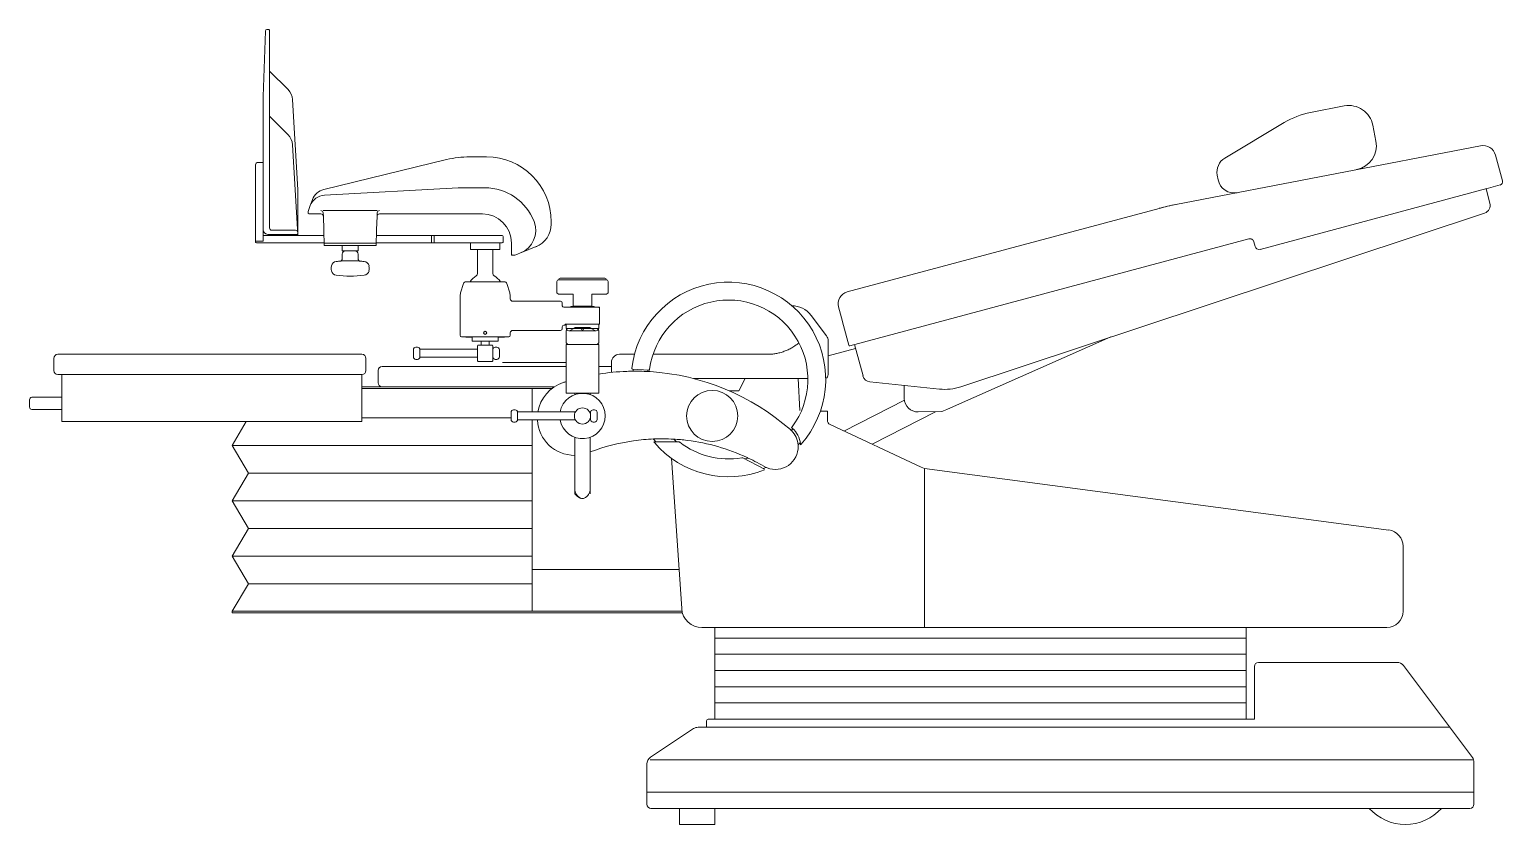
# Model space of a CAD drawing. Header units: metres. Extents: x 250.7 to 272.7, y -162.8 to -110.1.
# Drawn here: x 270.384 to 272.201, y -157.926 to -156.946 of the extents above; entities that cross this region are included whole.
import ezdxf

# ---------------------------------------------------------------- set-up
doc = ezdxf.new("R2010")
doc.units = ezdxf.units.M
doc.header["$MEASUREMENT"] = 0
doc.layers.add('A. muebles', color=152, linetype='Continuous', lineweight=15)

msp = doc.modelspace()

# ---------------------------------------------------------------- linework, layer by layer
at = {"layer": 'A. muebles'}
for p, q in [((270.6725, -157.0284), (270.6754, -156.9476)), ((270.6774, -156.9457), (270.6775, -156.9457)), ((270.6775, -156.9457), (270.6795, -156.9457)), ((270.6805, -156.9467), (270.6805, -157.0299)), ((270.7036, -157.0198), (270.6805, -156.997)), ((270.6725, -157.1202), (270.6725, -157.0284)), ((270.6805, -157.0299), (270.6805, -157.0309)), ((270.6805, -157.0309), (270.6805, -157.1784)), ((270.7155, -157.1434), (270.709, -157.0321)), ((272.0061, -157.04), (271.9645, -157.0481)), ((270.7036, -157.0756), (270.6805, -157.0527)), ((271.932, -157.0605), (271.8588, -157.1043)), ((272.045, -157.0835), (272.0412, -157.0638)), ((270.7155, -157.1992), (270.709, -157.0878)), ((271.7985, -157.1616), (272.1741, -157.0891)), ((270.6633, -157.1126), (270.6633, -157.1126)), ((270.6633, -157.1126), (270.6633, -157.1204)), ((270.6663, -157.1096), (270.6725, -157.1096)), ((270.6725, -157.1096), (270.6725, -157.1148)), ((270.6725, -157.1148), (270.6725, -157.1204)), ((270.7475, -157.1431), (270.899, -157.1062)), ((270.9274, -157.1028), (270.948, -157.1028)), ((272.1925, -157.1007), (272.1926, -157.1009)), ((272.1926, -157.1009), (272.2011, -157.1326)), ((270.6633, -157.1204), (270.6633, -157.121)), ((270.6633, -157.121), (270.6633, -157.1259)), ((270.6633, -157.1259), (270.6633, -157.1264)), ((270.6633, -157.1264), (270.6633, -157.1557)), ((270.6725, -157.1204), (270.6725, -157.121)), ((270.6725, -157.121), (270.6725, -157.1259)), ((270.6725, -157.1259), (270.6725, -157.1264)), ((270.6725, -157.1264), (270.6725, -157.1557)), ((270.6725, -157.1635), (270.6725, -157.1267)), ((271.8494, -157.1253), (271.8505, -157.1312)), ((270.7155, -157.1934), (270.7155, -157.1434)), ((270.913, -157.141), (270.7483, -157.1501)), ((270.913, -157.141), (270.9461, -157.141)), ((271.9022, -157.2169), (272.1819, -157.1419)), ((272.1809, -157.1422), (272.1857, -157.16)), ((272.1819, -157.1419), (272.1838, -157.1414)), ((272.1983, -157.1375), (272.1838, -157.1414)), ((270.6633, -157.1557), (270.6633, -157.1606)), ((270.6633, -157.1606), (270.6633, -157.1694)), ((270.6633, -157.1694), (270.6633, -157.1743)), ((270.6725, -157.161), (270.6725, -157.1549)), ((270.6725, -157.1557), (270.6725, -157.1606)), ((270.6725, -157.1606), (270.6725, -157.1694)), ((270.6725, -157.1614), (270.6725, -157.161)), ((270.6725, -157.1924), (270.6725, -157.1635)), ((270.6725, -157.1751), (270.6725, -157.1686)), ((270.6725, -157.1694), (270.6725, -157.1743)), ((270.7307, -157.1629), (270.728, -157.1701)), ((270.728, -157.1721), (270.728, -157.1701)), ((270.733, -157.1568), (270.7307, -157.1629)), ((270.7335, -157.1555), (270.733, -157.1568)), ((270.8134, -157.169), (270.7466, -157.169)), ((271.393, -157.2695), (271.7777, -157.1664)), ((271.7777, -157.1664), (271.7881, -157.1636)), ((271.7777, -157.1664), (271.7881, -157.1636)), ((271.7777, -157.1664), (271.7881, -157.1636)), ((271.7881, -157.1636), (271.7985, -157.1616)), ((271.7881, -157.1636), (271.7985, -157.1616)), ((271.7881, -157.1636), (271.7985, -157.1616)), ((270.6633, -157.1743), (270.6633, -157.1798)), ((270.6633, -157.1798), (270.6633, -157.1999)), ((270.6725, -157.1743), (270.6725, -157.182)), ((270.6725, -157.182), (270.6725, -157.1999)), ((270.6805, -157.1794), (270.6805, -157.1784)), ((270.6805, -157.1904), (270.6805, -157.1794)), ((270.7439, -157.1731), (270.729, -157.1731)), ((270.7469, -157.176), (270.7467, -157.1719)), ((270.7475, -157.1928), (270.7469, -157.176)), ((270.8126, -157.1928), (270.8132, -157.176)), ((270.8132, -157.176), (270.8133, -157.1719)), ((270.943, -157.1731), (270.8162, -157.1731)), ((270.8423, -157.1731), (270.8275, -157.1731)), ((271.028, -157.1858), (271.028, -157.1828)), ((272.1791, -157.1721), (271.8405, -157.2844)), ((270.6633, -157.1999), (270.6633, -157.2069)), ((270.6633, -157.2069), (270.6725, -157.2069)), ((270.6633, -157.2069), (270.6633, -157.2079)), ((270.6725, -157.1999), (270.6725, -157.2069)), ((270.7477, -157.1999), (270.6725, -157.1999)), ((270.6785, -157.1984), (270.6805, -157.1984)), ((270.6805, -157.1984), (270.7145, -157.1984)), ((270.6835, -157.1934), (270.7125, -157.1934)), ((270.7155, -157.1964), (270.7155, -157.1934)), ((270.7155, -157.1974), (270.7155, -157.1964)), ((270.7475, -157.1928), (270.7477, -157.1999)), ((270.7479, -157.2057), (270.7477, -157.1999)), ((270.748, -157.2076), (270.7479, -157.2057)), ((270.8121, -157.2057), (270.8123, -157.1999)), ((270.8121, -157.2076), (270.8121, -157.2057)), ((270.8123, -157.1999), (270.8125, -157.1962)), ((270.8123, -157.1999), (270.9178, -157.1999)), ((270.8125, -157.1943), (270.8126, -157.1928)), ((270.8125, -157.1962), (270.8125, -157.1943)), ((270.8125, -157.1962), (270.8125, -157.1947)), ((270.8802, -157.1999), (270.8802, -157.2089)), ((270.8835, -157.1999), (270.8835, -157.2089)), ((270.9465, -157.1999), (270.8835, -157.1999)), ((270.9505, -157.1999), (270.9465, -157.1999)), ((270.96, -157.1999), (270.9505, -157.1999)), ((270.9675, -157.1999), (270.96, -157.1999)), ((270.9685, -157.2079), (270.9685, -157.2009)), ((271.8884, -157.204), (271.3963, -157.3359)), ((270.6643, -157.2089), (270.674, -157.2089)), ((270.674, -157.2089), (270.748, -157.2089)), ((270.748, -157.2092), (270.748, -157.2073)), ((270.748, -157.2092), (270.748, -157.2117)), ((270.7523, -157.2092), (270.748, -157.2092)), ((270.7485, -157.2122), (270.75, -157.2122)), ((270.75, -157.2122), (270.76, -157.2122)), ((270.7523, -157.2092), (270.7578, -157.2092)), ((270.7578, -157.2092), (270.7523, -157.2092)), ((270.7578, -157.2092), (270.7523, -157.2092)), ((270.7651, -157.2092), (270.7578, -157.2092)), ((270.76, -157.2122), (270.7636, -157.2122)), ((270.7636, -157.2122), (270.78, -157.2122)), ((270.78, -157.2092), (270.7651, -157.2092)), ((270.77, -157.2122), (270.77, -157.2184)), ((270.77, -157.2184), (270.7705, -157.2189)), ((270.7703, -157.2229), (270.77, -157.2294)), ((270.7705, -157.2189), (270.775, -157.2189)), ((270.78, -157.2189), (270.7743, -157.2189)), ((270.775, -157.2189), (270.785, -157.2189)), ((270.775, -157.2189), (270.7758, -157.2189)), ((270.78, -157.2092), (270.7898, -157.2092)), ((270.79, -157.2122), (270.78, -157.2122)), ((270.7858, -157.2189), (270.78, -157.2189)), ((270.7842, -157.2189), (270.785, -157.2189)), ((270.785, -157.2189), (270.7895, -157.2189)), ((270.79, -157.2184), (270.7895, -157.2189)), ((270.8023, -157.2092), (270.7898, -157.2092)), ((270.79, -157.2294), (270.7898, -157.2229)), ((270.79, -157.2122), (270.8115, -157.2122)), ((270.79, -157.2155), (270.79, -157.2123)), ((270.79, -157.2184), (270.79, -157.2155)), ((270.8023, -157.2092), (270.8078, -157.2092)), ((270.8078, -157.2092), (270.8023, -157.2092)), ((270.81, -157.2092), (270.8078, -157.2092)), ((270.8078, -157.2092), (270.81, -157.2092)), ((270.812, -157.2092), (270.81, -157.2092)), ((270.812, -157.2092), (270.8121, -157.2073)), ((270.9205, -157.2089), (270.812, -157.2089)), ((270.812, -157.2117), (270.812, -157.2092)), ((270.9465, -157.2089), (270.8835, -157.2089)), ((270.929, -157.2089), (270.9285, -157.2094)), ((270.9285, -157.2094), (270.9285, -157.2169)), ((270.9285, -157.2169), (270.9319, -157.2169)), ((270.9289, -157.2089), (270.9319, -157.2089)), ((270.9289, -157.2089), (270.929, -157.2089)), ((270.936, -157.2089), (270.9319, -157.2089)), ((270.9319, -157.2169), (270.936, -157.2169)), ((270.9415, -157.2089), (270.936, -157.2089)), ((270.936, -157.2169), (270.9405, -157.2169)), ((270.937, -157.2169), (270.937, -157.2469)), ((270.9415, -157.2169), (270.9405, -157.2169)), ((270.9465, -157.2089), (270.9415, -157.2089)), ((270.9415, -157.2169), (270.9465, -157.2169)), ((270.9523, -157.2089), (270.9465, -157.2089)), ((270.9515, -157.2089), (270.9465, -157.2089)), ((270.9465, -157.2169), (270.9516, -157.2169)), ((270.9532, -157.2089), (270.9515, -157.2089)), ((270.9525, -157.2169), (270.9516, -157.2169)), ((270.9583, -157.2089), (270.9523, -157.2089)), ((270.9525, -157.2169), (270.9532, -157.2169)), ((270.9574, -157.2089), (270.9532, -157.2089)), ((270.9532, -157.2169), (270.9574, -157.2169)), ((270.956, -157.2169), (270.956, -157.2469)), ((270.9574, -157.2089), (270.964, -157.2089)), ((270.9574, -157.2169), (270.9645, -157.2169)), ((270.9583, -157.2089), (270.9675, -157.2089)), ((270.9645, -157.2094), (270.964, -157.2089)), ((270.964, -157.2089), (270.964, -157.2089)), ((270.9645, -157.2169), (270.9645, -157.2094)), ((270.979, -157.2231), (270.979, -157.2091)), ((270.979, -157.2241), (270.979, -157.2231)), ((270.98, -157.2241), (270.979, -157.2241)), ((270.982, -157.2241), (270.98, -157.2241)), ((270.983, -157.2241), (270.982, -157.2241)), ((270.983, -157.2241), (270.9864, -157.2227)), ((270.9864, -157.2227), (270.9899, -157.2213)), ((270.9911, -157.2209), (271.0092, -157.2136)), ((271.0092, -157.2136), (271.0103, -157.2132)), ((271.8961, -157.2133), (271.8946, -157.2075)), ((270.9198, -157.259), (270.9161, -157.2707)), ((270.9227, -157.2569), (270.9272, -157.2569)), ((270.9272, -157.2569), (270.9465, -157.2569)), ((270.9277, -157.2569), (270.9652, -157.2569)), ((270.9465, -157.2569), (270.9657, -157.2569)), ((270.9657, -157.2569), (270.9703, -157.2569)), ((270.9768, -157.2707), (270.9731, -157.259)), ((271.035, -157.2704), (271.035, -157.2564)), ((271.037, -157.2544), (271.096, -157.2544)), ((271.039, -157.2524), (271.094, -157.2524)), ((271.098, -157.2564), (271.098, -157.2704)), ((270.9155, -157.2779), (270.9155, -157.2752)), ((270.9155, -157.2779), (270.9155, -157.3229)), ((270.9775, -157.2752), (270.9775, -157.2779)), ((271.035, -157.2704), (271.037, -157.2724)), ((271.0535, -157.2724), (271.037, -157.2724)), ((271.0535, -157.2724), (271.055, -157.2724)), ((271.055, -157.2724), (271.055, -157.2871)), ((271.078, -157.2871), (271.078, -157.2724)), ((271.078, -157.2724), (271.0795, -157.2724)), ((271.096, -157.2724), (271.0795, -157.2724)), ((271.098, -157.2704), (271.096, -157.2724)), ((270.9805, -157.2809), (271.009, -157.2809)), ((271.009, -157.2809), (271.0395, -157.2809)), ((271.0415, -157.2829), (271.0415, -157.2864)), ((271.0865, -157.2884), (271.0435, -157.2884)), ((271.0515, -157.2884), (271.0525, -157.2874)), ((271.0515, -157.2884), (271.0665, -157.2884)), ((271.0525, -157.2874), (271.0535, -157.2874)), ((271.0665, -157.2874), (271.0535, -157.2874)), ((271.055, -157.2871), (271.078, -157.2871)), ((271.0565, -157.2871), (271.0565, -157.2874)), ((271.0565, -157.2874), (271.0765, -157.2874)), ((271.0665, -157.2874), (271.0785, -157.2874)), ((271.0665, -157.2884), (271.0815, -157.2884)), ((271.0765, -157.2874), (271.0765, -157.2871)), ((271.0785, -157.2874), (271.0795, -157.2874)), ((271.0785, -157.2874), (271.0795, -157.2874)), ((271.0805, -157.2874), (271.0795, -157.2874)), ((271.0815, -157.2884), (271.0805, -157.2874)), ((271.0875, -157.2884), (271.0865, -157.2884)), ((271.0875, -157.2884), (271.0875, -157.2894)), ((271.0875, -157.2894), (271.0875, -157.3094)), ((271.386, -157.3014), (271.3824, -157.2878)), ((271.8344, -157.2864), (271.5331, -157.3864)), ((271.8405, -157.2844), (271.8344, -157.2864)), ((271.0415, -157.3124), (271.0415, -157.3149)), ((271.0435, -157.3104), (271.045, -157.3104)), ((271.045, -157.3094), (271.045, -157.3104)), ((271.045, -157.3094), (271.0875, -157.3094)), ((271.0465, -157.3094), (271.0465, -157.3144)), ((271.0465, -157.3094), (271.0665, -157.3094)), ((271.0465, -157.3144), (271.0557, -157.3144)), ((271.0647, -157.3144), (271.0495, -157.3144)), ((271.0505, -157.3174), (271.0557, -157.3144)), ((271.0557, -157.3144), (271.0574, -157.3134)), ((271.0557, -157.3144), (271.0773, -157.3144)), ((271.0604, -157.3134), (271.0574, -157.3134)), ((271.0604, -157.3134), (271.0665, -157.3134)), ((271.0665, -157.3174), (271.0647, -157.3144)), ((271.0815, -157.3094), (271.0665, -157.3094)), ((271.0755, -157.3134), (271.0665, -157.3134)), ((271.0682, -157.3144), (271.0665, -157.3174)), ((271.0685, -157.3144), (271.0682, -157.3144)), ((271.0835, -157.3144), (271.0685, -157.3144)), ((271.0755, -157.3134), (271.0773, -157.3144)), ((271.0773, -157.3144), (271.0825, -157.3174)), ((271.0773, -157.3144), (271.0865, -157.3144)), ((271.0815, -157.3094), (271.0865, -157.3094)), ((271.0865, -157.3144), (271.0865, -157.3094)), ((271.3675, -157.3237), (271.3485, -157.2984)), ((271.3886, -157.311), (271.386, -157.3014)), ((271.3951, -157.3352), (271.3886, -157.311)), ((270.9283, -157.3249), (270.9175, -157.3249)), ((270.9225, -157.3249), (270.9225, -157.3251)), ((270.9225, -157.3251), (270.9235, -157.3251)), ((270.9305, -157.3251), (270.9235, -157.3251)), ((270.9283, -157.3249), (270.9465, -157.3249)), ((270.9305, -157.3261), (270.9305, -157.3251)), ((270.9305, -157.3264), (270.9305, -157.3261)), ((270.9305, -157.3288), (270.9305, -157.3264)), ((270.9305, -157.3291), (270.9305, -157.3288)), ((270.9305, -157.3296), (270.9305, -157.3291)), ((270.9315, -157.3301), (270.931, -157.3301)), ((270.9351, -157.3301), (270.9315, -157.3301)), ((270.9401, -157.3301), (270.9351, -157.3301)), ((270.9423, -157.3301), (270.9401, -157.3301)), ((270.9415, -157.3353), (270.9415, -157.3301)), ((270.9506, -157.3301), (270.9423, -157.3301)), ((270.9755, -157.3249), (270.9465, -157.3249)), ((270.962, -157.3301), (270.9506, -157.3301)), ((270.9515, -157.3301), (270.9515, -157.3353)), ((270.9695, -157.3251), (270.9625, -157.3251)), ((270.9625, -157.3251), (270.9625, -157.3261)), ((270.9625, -157.3261), (270.9625, -157.3264)), ((270.9625, -157.3264), (270.9625, -157.3288)), ((270.9625, -157.3288), (270.9625, -157.3291)), ((270.9625, -157.3291), (270.9625, -157.3296)), ((270.9695, -157.3249), (270.9695, -157.3251)), ((270.9695, -157.3251), (270.9705, -157.3251)), ((270.9705, -157.3251), (270.9705, -157.3249)), ((270.9775, -157.3229), (270.9775, -157.3199)), ((271.009, -157.3169), (270.9805, -157.3169)), ((271.0395, -157.3169), (271.009, -157.3169)), ((271.0465, -157.3174), (271.0465, -157.3324)), ((271.0485, -157.3344), (271.0465, -157.3324)), ((271.0495, -157.3174), (271.0505, -157.3174)), ((271.0505, -157.3174), (271.0825, -157.3174)), ((271.0825, -157.3174), (271.0835, -157.3174)), ((271.0865, -157.3324), (271.0845, -157.3344)), ((271.0865, -157.3259), (271.0865, -157.3174)), ((271.0865, -157.3259), (271.0865, -157.3324)), ((271.3695, -157.3714), (271.3695, -157.3297)), ((271.5204, -157.4124), (271.7182, -157.325)), ((270.4145, -157.3514), (270.4145, -157.3664)), ((270.7945, -157.3464), (270.4195, -157.3464)), ((270.7995, -157.3664), (270.7995, -157.3514)), ((270.858, -157.3496), (270.858, -157.3406)), ((270.861, -157.3376), (270.863, -157.3376)), ((270.866, -157.3425), (270.866, -157.3401)), ((270.937, -157.3401), (270.866, -157.3401)), ((270.866, -157.3406), (270.866, -157.3496)), ((270.866, -157.3477), (270.866, -157.3425)), ((270.866, -157.3501), (270.866, -157.3477)), ((270.866, -157.3501), (270.937, -157.3501)), ((270.937, -157.3358), (270.9375, -157.3353)), ((270.937, -157.3543), (270.937, -157.3358)), ((270.9375, -157.3353), (270.9555, -157.3353)), ((270.9555, -157.3353), (270.956, -157.3358)), ((270.956, -157.3358), (270.956, -157.3543)), ((270.956, -157.3496), (270.956, -157.3406)), ((270.959, -157.3376), (270.961, -157.3376)), ((270.964, -157.3406), (270.964, -157.3496)), ((271.0865, -157.3344), (271.0465, -157.3344)), ((271.0465, -157.3344), (271.0465, -157.3944)), ((271.0485, -157.3344), (271.0489, -157.3344)), ((271.0845, -157.3344), (271.0489, -157.3344)), ((271.0865, -157.3944), (271.0865, -157.3344)), ((271.1305, -157.3464), (271.1122, -157.3464)), ((271.1575, -157.3464), (271.1535, -157.3464)), ((271.1575, -157.3464), (271.2946, -157.3464)), ((271.1988, -157.3464), (271.2946, -157.3464)), ((271.3695, -157.3482), (271.4034, -157.3391)), ((271.4021, -157.3343), (271.4125, -157.3731)), ((270.8145, -157.3664), (270.8145, -157.3814)), ((271.0465, -157.3614), (270.8195, -157.3614)), ((270.863, -157.3526), (270.861, -157.3526)), ((270.937, -157.3543), (270.938, -157.3553)), ((270.955, -157.3553), (270.938, -157.3553)), ((270.956, -157.3543), (270.955, -157.3553)), ((270.961, -157.3526), (270.959, -157.3526)), ((270.9677, -157.3564), (271.0461, -157.3564)), ((271.1022, -157.3614), (271.0863, -157.3614)), ((271.1022, -157.3564), (271.1022, -157.3687)), ((271.1282, -157.3645), (271.1272, -157.3644)), ((271.1482, -157.3658), (271.1282, -157.3645)), ((271.1491, -157.3659), (271.1482, -157.3658)), ((270.4195, -157.3714), (270.7945, -157.3714)), ((270.4245, -157.3714), (270.4245, -157.4294)), ((270.7945, -157.3714), (270.7945, -157.4294)), ((270.7945, -157.3864), (270.8195, -157.3864)), ((270.7945, -157.3884), (271.0289, -157.3884)), ((270.8195, -157.3864), (271.0318, -157.3864)), ((271.0045, -157.3884), (271.0045, -157.4174)), ((271.2038, -157.3764), (271.3445, -157.3764)), ((271.2671, -157.3764), (271.2595, -157.3914)), ((271.3344, -157.4155), (271.3325, -157.3764)), ((271.4211, -157.3805), (271.5068, -157.3893)), ((271.4633, -157.4008), (271.4631, -157.3848)), ((270.3845, -157.4024), (270.3845, -157.4114)), ((270.4245, -157.3994), (270.3875, -157.3994)), ((271.0465, -157.3944), (271.0865, -157.3944)), ((271.057, -157.3944), (271.057, -157.396)), ((271.076, -157.3944), (271.076, -157.396)), ((271.2474, -157.3914), (271.2595, -157.3914)), ((271.4635, -157.4031), (271.389, -157.441)), ((270.3875, -157.4144), (270.4245, -157.4144)), ((270.7945, -157.4248), (270.9785, -157.4248)), ((270.9785, -157.4269), (270.9785, -157.4179)), ((270.9815, -157.4149), (270.9835, -157.4149)), ((271.0578, -157.4174), (270.9865, -157.4174)), ((270.9865, -157.4198), (270.9865, -157.4174)), ((270.9865, -157.4179), (270.9865, -157.4269)), ((270.9865, -157.425), (270.9865, -157.4198)), ((270.9865, -157.4274), (270.9865, -157.425)), ((271.0765, -157.4174), (271.0751, -157.4174)), ((271.0765, -157.4269), (271.0765, -157.4179)), ((271.0795, -157.4149), (271.0815, -157.4149)), ((271.0845, -157.4179), (271.0845, -157.4269)), ((271.3599, -157.4164), (271.3625, -157.4164)), ((271.3625, -157.4164), (271.3685, -157.4164)), ((271.3685, -157.4164), (271.3685, -157.4276)), ((271.4236, -157.4571), (271.502, -157.4172)), ((271.51, -157.4171), (271.4805, -157.4175)), ((271.5099, -157.417), (271.5159, -157.4144)), ((271.5159, -157.4144), (271.5204, -157.4124)), ((271.5159, -157.4144), (271.5204, -157.4124)), ((270.4245, -157.4294), (270.7945, -157.4294)), ((270.6345, -157.4589), (270.6518, -157.4294)), ((270.9835, -157.4299), (270.9815, -157.4299)), ((270.9865, -157.4274), (271.0578, -157.4274)), ((271.0045, -157.4274), (271.0045, -157.6634)), ((271.0751, -157.4274), (271.0765, -157.4274)), ((271.0815, -157.4299), (271.0795, -157.4299)), ((271.3719, -157.433), (271.4844, -157.4855)), ((271.0045, -157.4589), (270.6345, -157.4589)), ((270.6545, -157.493), (270.6345, -157.4589)), ((271.057, -157.4487), (271.057, -157.5122)), ((271.076, -157.4487), (271.076, -157.5122)), ((271.1544, -157.4544), (271.1555, -157.4544)), ((271.1555, -157.4544), (271.1851, -157.4544)), ((271.1851, -157.4544), (271.1858, -157.4544)), ((271.1762, -157.4746), (271.1889, -157.6601)), ((271.2641, -157.4742), (271.2635, -157.4739)), ((271.2911, -157.4879), (271.2641, -157.4742)), ((270.6345, -157.527), (270.6545, -157.493)), ((270.6545, -157.493), (271.0045, -157.493)), ((271.4844, -157.4855), (271.4885, -157.4874)), ((271.4885, -157.4874), (272.0611, -157.5631)), ((271.4885, -157.4874), (271.4885, -157.6834)), ((271.057, -157.5122), (271.057, -157.5183)), ((271.076, -157.5183), (271.076, -157.5122)), ((271.0045, -157.527), (270.6345, -157.527)), ((270.6545, -157.5611), (270.6345, -157.527)), ((270.6345, -157.5952), (270.6545, -157.5611)), ((270.6545, -157.5611), (271.0045, -157.5611)), ((272.0785, -157.5829), (272.0785, -157.6634)), ((271.0045, -157.5952), (270.6345, -157.5952)), ((270.6545, -157.6293), (270.6345, -157.5952)), ((271.1856, -157.6119), (271.0045, -157.6119)), ((270.6345, -157.6634), (270.6545, -157.6293)), ((270.6545, -157.6293), (270.8045, -157.6293)), ((270.8045, -157.6293), (271.0045, -157.6293)), ((270.6345, -157.6654), (270.6345, -157.6634)), ((270.8045, -157.6634), (270.6345, -157.6634)), ((271.1898, -157.6654), (270.6345, -157.6654)), ((271.0045, -157.6634), (270.8045, -157.6634)), ((271.0045, -157.6634), (271.1893, -157.6634)), ((271.2138, -157.6834), (271.4885, -157.6834)), ((271.2296, -157.7964), (271.2296, -157.6834)), ((271.2296, -157.6964), (271.8852, -157.6964)), ((272.0585, -157.6834), (271.4885, -157.6834)), ((271.8852, -157.7964), (271.8852, -157.6834)), ((271.2296, -157.7164), (271.8852, -157.7164)), ((271.8952, -157.7314), (271.8952, -157.7964)), ((272.071, -157.7264), (271.9002, -157.7264)), ((272.164, -157.8437), (272.079, -157.7304)), ((271.2296, -157.7364), (271.8852, -157.7364)), ((271.2296, -157.7564), (271.8852, -157.7564)), ((271.2296, -157.7764), (271.8852, -157.7764)), ((271.2091, -157.8064), (272.136, -157.8064)), ((271.2196, -157.7984), (271.2196, -157.8064)), ((271.8952, -157.7964), (271.2216, -157.7964)), ((271.1505, -157.8434), (271.2035, -157.8081)), ((271.146, -157.9014), (271.146, -157.8517)), ((271.15, -157.8464), (272.1647, -157.8464)), ((272.166, -157.8497), (272.166, -157.9014)), ((271.146, -157.8864), (272.166, -157.8864)), ((272.161, -157.9064), (271.151, -157.9064)), ((271.186, -157.9064), (271.186, -157.9264)), ((271.2296, -157.9264), (271.2296, -157.9064)), ((271.186, -157.9264), (271.2296, -157.9264))]:
    msp.add_line(p, q, dxfattribs=at)
msp.add_lwpolyline([(271.2946, -157.3464, 0.01091), (271.2972, -157.3463, 0.010861), (271.2998, -157.3462, 0.010825), (271.3024, -157.3459, 0.010803), (271.3049, -157.3455, 0.010795), (271.3075, -157.345, 0.011544), (271.3101, -157.3444, 0.01159), (271.3128, -157.3436, 0.011671), (271.3154, -157.3427, 0.010845), (271.3178, -157.3417, 0.010567), (271.3202, -157.3407, 0.010638), (271.3225, -157.3395, 0.011565), (271.3249, -157.3382, 0.012658), (271.3271, -157.3368, 0.010667), (271.3294, -157.3353, 0.005074), (271.3315, -157.3337, -0.003207), (271.3334, -157.3323)], format="xyb", dxfattribs=at)
for centre, radius in [((270.9465, -157.3199), 0.002), ((270.9465, -157.3199), 0.00162), ((271.2265, -157.4224), 0.0315), ((271.0665, -157.4224), 0.01)]:
    msp.add_circle(centre, radius, dxfattribs=at)
for centre, radius, start, end in [((270.6774, -156.9477), 0.002, 90, 177.9786), ((270.6795, -156.9467), 0.001, 0, 90), ((270.689, -157.0335), 0.02, 4.1306, 43.2707), ((272.0118, -157.0695), 0.03, 10.9244, 100.9244), ((271.9834, -157.1463), 0.1, 100.9244, 120.9075), ((270.689, -157.0893), 0.02, 4.1306, 43.2707), ((272.0156, -157.0891), 0.03, 280.9244, 10.9244), ((272.1771, -157.1048), 0.016, 15, 100.9244), ((270.6663, -157.1126), 0.003, 90, 179.9602), ((270.9274, -157.2228), 0.12, 90, 103.6943), ((270.948, -157.1828), 0.08, 0, 90), ((271.869, -157.1215), 0.02, 120.9075, 190.9244), ((271.8702, -157.1274), 0.02, 190.9244, 280.9244), ((272.1972, -157.1337), 0.004, 285, 15), ((272.1972, -157.1337), 0.004, 285, 15), ((270.7494, -157.17), 0.02, 93.1384, 159.2392), ((270.7522, -157.1626), 0.02, 103.6943, 159.2392), ((270.9461, -157.206), 0.065, 20.9979, 90), ((270.7437, -157.172), 0.003, 2, 90), ((270.8163, -157.172), 0.003, 90, 178), ((271.8554, -157.4561), 0.3, 100.9244, 105), ((272.176, -157.1626), 0.01, 288.3569, 15), ((270.729, -157.1721), 0.001, 180, 270), ((270.7439, -157.1761), 0.003, 2, 90), ((270.8162, -157.1761), 0.003, 90, 178), ((270.943, -157.2091), 0.036, 0, 90), ((270.9788, -157.1935), 0.03, 291.8014, 20.9979), ((270.998, -157.1858), 0.03, 291.8014, 0), ((270.6785, -157.1924), 0.006, 180, 270), ((270.6835, -157.1904), 0.003, 180, 270), ((270.7125, -157.1964), 0.003, 0, 90), ((270.7145, -157.1974), 0.001, 270, 0), ((270.9675, -157.2009), 0.001, 0, 90), ((271.8897, -157.2088), 0.005, 15, 105), ((270.6643, -157.2079), 0.001, 180, 270), ((270.7485, -157.2117), 0.0005, 180, 270), ((270.7743, -157.2229), 0.004, 90, 180), ((270.7858, -157.2229), 0.004, 0, 90), ((270.8115, -157.2117), 0.0005, 270, 0), ((270.9675, -157.2079), 0.001, 270, 0), ((270.98, -157.2231), 0.001, 180, 270), ((271.9009, -157.212), 0.005, 195, 285), ((270.7715, -157.2404), 0.015, 168.7236, 191.2764), ((270.7637, -157.2388), 0.007, 96.5579, 168.7236), ((270.7637, -157.242), 0.007, 191.2764, 263.4421), ((270.78, -157.3809), 0.15, 94.5281, 96.5579), ((270.768, -157.2294), 0.002, 274.5281, 0), ((270.78, -157.3809), 0.15, 93.8226, 94.5281), ((270.78, -157.3809), 0.15, 90, 93.8226), ((270.78, -157.3809), 0.15, 86.1774, 90), ((270.792, -157.2294), 0.002, 180, 265.4719), ((270.78, -157.3809), 0.15, 85.4719, 86.1774), ((270.78, -157.3809), 0.15, 85.4719, 86.1774), ((270.78, -157.3809), 0.15, 83.4421, 85.4719), ((270.7964, -157.2388), 0.007, 11.2764, 83.4421), ((270.7964, -157.242), 0.007, 276.5579, 348.7236), ((270.7885, -157.2404), 0.015, 348.7236, 11.2764), ((270.78, -157.0999), 0.15, 263.4421, 270), ((270.78, -157.0999), 0.15, 270, 276.5579), ((270.9227, -157.2599), 0.003, 90, 162.646), ((270.9465, -157.2689), 0.0222, 119.673, 147.361), ((270.934, -157.2469), 0.003, 299.673, 0), ((270.959, -157.2469), 0.003, 180, 240.327), ((270.9465, -157.2689), 0.0223, 32.639, 60.327), ((270.9703, -157.2599), 0.003, 17.354, 90), ((271.037, -157.2564), 0.002, 90, 180), ((271.039, -157.2544), 0.002, 90, 180), ((271.094, -157.2544), 0.002, 0, 90), ((271.096, -157.2564), 0.002, 0, 90), ((271.2465, -157.3774), 0.12, 318.3519, 173.2793), ((270.9305, -157.2752), 0.015, 162.646, 180), ((270.9625, -157.2752), 0.015, 0, 17.354), ((270.9805, -157.2779), 0.003, 180, 270), ((271.2465, -157.3774), 0.098, 323.2906, 172.71), ((271.3969, -157.284), 0.015, 105, 195), ((271.0395, -157.2829), 0.002, 0, 90), ((271.0435, -157.2864), 0.002, 180, 270), ((271.0865, -157.2894), 0.001, 0, 90), ((271.3245, -157.3164), 0.03, 36.8699, 90), ((271.0395, -157.3149), 0.002, 270, 0), ((271.0435, -157.3124), 0.002, 90, 180), ((271.0495, -157.3144), 0.003, 180, 270), ((271.0495, -157.3174), 0.003, 90, 180), ((271.0835, -157.3144), 0.003, 270, 0), ((271.0835, -157.3174), 0.003, 0, 90), ((270.9175, -157.3229), 0.002, 180, 270), ((270.931, -157.3296), 0.0005, 180, 270), ((270.962, -157.3296), 0.0005, 270, 0), ((270.9755, -157.3229), 0.002, 270, 0), ((270.9805, -157.3199), 0.003, 90, 180), ((271.3595, -157.3297), 0.01, 0, 36.8699), ((270.4195, -157.3514), 0.005, 90, 180), ((270.7945, -157.3514), 0.005, 0, 90), ((270.861, -157.3406), 0.003, 90, 180), ((270.861, -157.3496), 0.003, 180, 270), ((270.863, -157.3406), 0.003, 0, 90), ((270.863, -157.3496), 0.003, 270, 0), ((270.959, -157.3406), 0.003, 90, 180), ((270.959, -157.3496), 0.003, 180, 270), ((270.961, -157.3406), 0.003, 0, 90), ((270.961, -157.3496), 0.003, 270, 0), ((271.1122, -157.3564), 0.01, 90, 180), ((271.396, -157.3349), 0.001, 195, 285), ((270.4195, -157.3664), 0.005, 180, 270), ((270.7945, -157.3664), 0.005, 270, 0), ((270.8195, -157.3664), 0.005, 90, 180), ((271.1316, -157.6572), 0.29, 92.0598, 98.9475), ((271.1316, -157.6572), 0.29, 90.527, 92.0598), ((271.2465, -157.3774), 0.12, 173.2793, 173.7808), ((271.1283, -157.3635), 0.001, 173.2793, 266.0943), ((271.2465, -157.3774), 0.118, 173.7415, 175.0725), ((271.1316, -157.6572), 0.29, 86.9615, 90.527), ((271.2465, -157.3774), 0.1, 173.3177, 174.4104), ((271.1316, -157.6572), 0.29, 86.3588, 86.9615), ((271.1483, -157.3648), 0.001, 266.0943, 352.71), ((271.2465, -157.3774), 0.098, 172.71, 173.261), ((271.1316, -157.6572), 0.29, 48.7069, 86.3588), ((270.8195, -157.3814), 0.005, 180, 270), ((271.0568, -157.425), 0.046, 107.8427, 170.5051), ((271.1316, -157.6572), 0.29, 107.0652, 107.8427), ((271.3645, -157.3714), 0.005, 293.4741, 0), ((271.4221, -157.3705), 0.01, 195, 264.121), ((271.5132, -157.3266), 0.063, 264.121, 288.3569), ((270.3875, -157.4024), 0.003, 90, 180), ((271.0665, -157.4224), 0.028, 0, 169.7134), ((271.4803, -157.4005), 0.017, 180.8316, 270.8316), ((270.3875, -157.4114), 0.003, 180, 270), ((270.9815, -157.4179), 0.003, 90, 180), ((270.9835, -157.4179), 0.003, 0, 90), ((271.0665, -157.4224), 0.028, 190.2866, 0), ((271.0795, -157.4179), 0.003, 90, 180), ((271.0815, -157.4179), 0.003, 0, 90), ((270.9815, -157.4269), 0.003, 180, 270), ((270.9835, -157.4269), 0.003, 270, 0), ((271.0568, -157.425), 0.046, 183.0054, 270.1984), ((271.0795, -157.4269), 0.003, 180, 270), ((271.0815, -157.4269), 0.003, 270, 0), ((271.3045, -157.4604), 0.028, 47.5357, 48.7069), ((271.3045, -157.4604), 0.028, 45.4832, 47.5357), ((271.2465, -157.3774), 0.1, 320.9242, 322.6526), ((271.3045, -157.4604), 0.028, 4.3394, 45.4832), ((271.2465, -157.3774), 0.098, 322.7488, 323.2906), ((271.3045, -157.4604), 0.031, 48.111, 49.8054), ((271.3258, -157.4366), 0.001, 143.2906, 228.111), ((271.3045, -157.4604), 0.031, 6.5365, 48.111), ((271.3745, -157.4276), 0.006, 180, 244.9831), ((271.1646, -157.7006), 0.25, 98.0711, 110.7675), ((271.1646, -157.7006), 0.25, 92.4013, 98.0711), ((271.1646, -157.7006), 0.25, 86.7376, 92.4013), ((271.2465, -157.3774), 0.118, 218.5135, 220.7336), ((271.2465, -157.3774), 0.12, 219.9162, 220.4313), ((271.1555, -157.4549), 0.0005, 90, 220.4313), ((271.2465, -157.3774), 0.12, 220.4313, 291.807), ((271.1646, -157.7006), 0.25, 82.8104, 86.7376), ((271.2465, -157.3774), 0.1, 227.4461, 230.3539), ((271.1851, -157.4564), 0.002, 52.1855, 90), ((271.2465, -157.3774), 0.098, 231.7868, 232.1855), ((271.2465, -157.3774), 0.098, 232.1855, 279.6525), ((271.1646, -157.7006), 0.25, 65.2091, 82.8104), ((271.3045, -157.4604), 0.028, 248.3766, 1.5147), ((271.2465, -157.3774), 0.118, 316.7301, 318.6537), ((271.3045, -157.4604), 0.028, 1.5147, 4.3394), ((271.3045, -157.4604), 0.031, 4.4488, 6.5365), ((271.3358, -157.4568), 0.0005, 186.5365, 318.3519), ((271.2465, -157.3774), 0.12, 317.8071, 318.3519), ((271.2465, -157.3774), 0.098, 279.6525, 280.0375), ((271.2632, -157.476), 0.002, 63.0468, 99.6525), ((271.2465, -157.3774), 0.1, 281.533, 284.1344), ((271.1646, -157.7006), 0.25, 64.8429, 65.2091), ((271.1491, -157.7337), 0.2865, 59.8764, 64.8429), ((271.2465, -157.3774), 0.118, 291.4906, 293.1612), ((271.3045, -157.4604), 0.028, 245.5519, 248.3766), ((271.07, -157.5122), 0.013, 180, 244.0555), ((271.063, -157.5122), 0.013, 295.9445, 0), ((271.0725, -157.5057), 0.02, 219.195, 246.4218), ((271.0665, -157.5194), 0.005, 244.0555, 265), ((271.0665, -157.5194), 0.005, 257.291, 265), ((271.0665, -157.5194), 0.005, 265, 270), ((271.0665, -157.5194), 0.005, 265, 275), ((271.0665, -157.5194), 0.005, 270, 275), ((271.0665, -157.5194), 0.005, 275, 295.9445), ((271.0665, -157.5194), 0.005, 275, 282.709), ((272.0585, -157.5829), 0.02, 0, 82.469), ((271.2138, -157.6584), 0.025, 183.9182, 270), ((272.0585, -157.6634), 0.02, 270, 0), ((271.9002, -157.7314), 0.005, 90, 180), ((272.071, -157.7364), 0.01, 36.8699, 90), ((271.2091, -157.8164), 0.01, 90, 123.6901), ((271.2216, -157.7984), 0.002, 90, 180), ((271.156, -157.8517), 0.01, 123.6901, 180), ((272.156, -157.8497), 0.01, 0, 36.8699), ((271.151, -157.9014), 0.005, 180, 270), ((272.0814, -157.8666), 0.0598, 221.7209, 318.2791), ((272.161, -157.9014), 0.005, 270, 0)]:
    msp.add_arc(centre, radius, start, end, dxfattribs=at)

doc.saveas('drawing.dxf')
